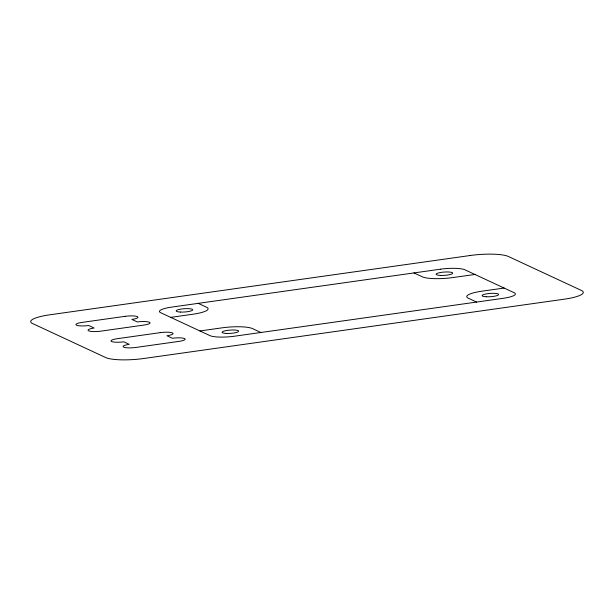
<?xml version="1.0" encoding="UTF-8"?>
<svg xmlns="http://www.w3.org/2000/svg" width="614" height="614" viewBox="0 0 614 614"><rect width="100%" height="100%" fill="white"/><g stroke="black" fill="none" stroke-linecap="round" stroke-linejoin="round"><path stroke-width="0.92" d="M170.692 317.369L192.819 314.245A23.7 4.728 -3.9 0 0 206.588 307.238L198.238 303.354M474.929 274.458L452.802 277.574A23.7 4.728 -3.9 0 1 422.325 276.814L413.974 272.931M199.918 330.961L222.045 327.838A23.7 4.728 -3.9 0 1 252.523 328.605L260.873 332.489M504.155 288.05L482.036 291.174A23.7 4.728 -3.9 0 0 468.259 298.181L476.61 302.065M470.224 255.501L49.818 314.798A29.625 5.91 -3.9 0 0 32.603 323.555L105.677 357.54A29.625 5.91 -3.9 0 0 143.776 358.499L564.182 299.202A29.625 5.91 -3.9 0 0 581.397 290.445L508.323 256.46A29.625 5.91 -3.9 0 0 470.224 255.501M440.522 269.185L171.69 307.1A18.965 3.784 -3.9 0 0 160.668 312.703L209.942 335.62A18.965 3.784 -3.9 0 0 234.325 336.234L503.158 298.32A18.965 3.784 -3.9 0 0 514.179 292.717L464.905 269.799A18.965 3.784 -3.9 0 0 440.522 269.185M125.179 316.317L82.03 322.404A9.479 1.888 -3.9 0 0 76.527 325.205A9.479 1.888 -3.9 0 0 88.715 325.512L94.142 328.037A9.479 1.888 -3.9 0 0 88.631 330.839A9.479 1.888 -3.9 0 0 100.826 331.146L143.975 325.059A9.479 1.888 -3.9 0 0 149.478 322.258A9.479 1.888 -3.9 0 0 137.29 321.951L131.864 319.426A9.479 1.888 -3.9 0 0 137.375 316.624A9.479 1.888 -3.9 0 0 125.179 316.317M160.254 332.634L117.113 338.721A9.479 1.888 -3.9 0 0 111.602 341.522A9.479 1.888 -3.9 0 0 123.79 341.821L129.216 344.347A9.479 1.888 -3.9 0 0 123.713 347.148A9.479 1.888 -3.9 0 0 135.901 347.455L179.05 341.369A9.479 1.888 -3.9 0 0 184.561 338.567A9.479 1.888 -3.9 0 0 172.365 338.268L166.939 335.743A9.479 1.888 -3.9 0 0 172.45 332.934A9.479 1.888 -3.9 0 0 160.254 332.634M486.273 296.762A8.297 1.65 -3.9 0 0 498.66 294.513A8.297 1.65 -3.9 0 0 486.219 293.899A8.297 1.65 -3.9 0 0 486.273 296.762M180.355 312.065A8.297 1.65 -3.9 0 0 192.742 309.809A8.297 1.65 -3.9 0 0 180.293 309.203A8.297 1.65 -3.9 0 0 180.355 312.065M226.29 333.433A8.297 1.65 -3.9 0 0 238.677 331.176A8.297 1.65 -3.9 0 0 226.228 330.562A8.297 1.65 -3.9 0 0 226.29 333.433M440.338 275.402A8.297 1.65 -3.9 0 0 452.725 273.146A8.297 1.65 -3.9 0 0 440.284 272.532A8.297 1.65 -3.9 0 0 440.338 275.402"/></g></svg>
